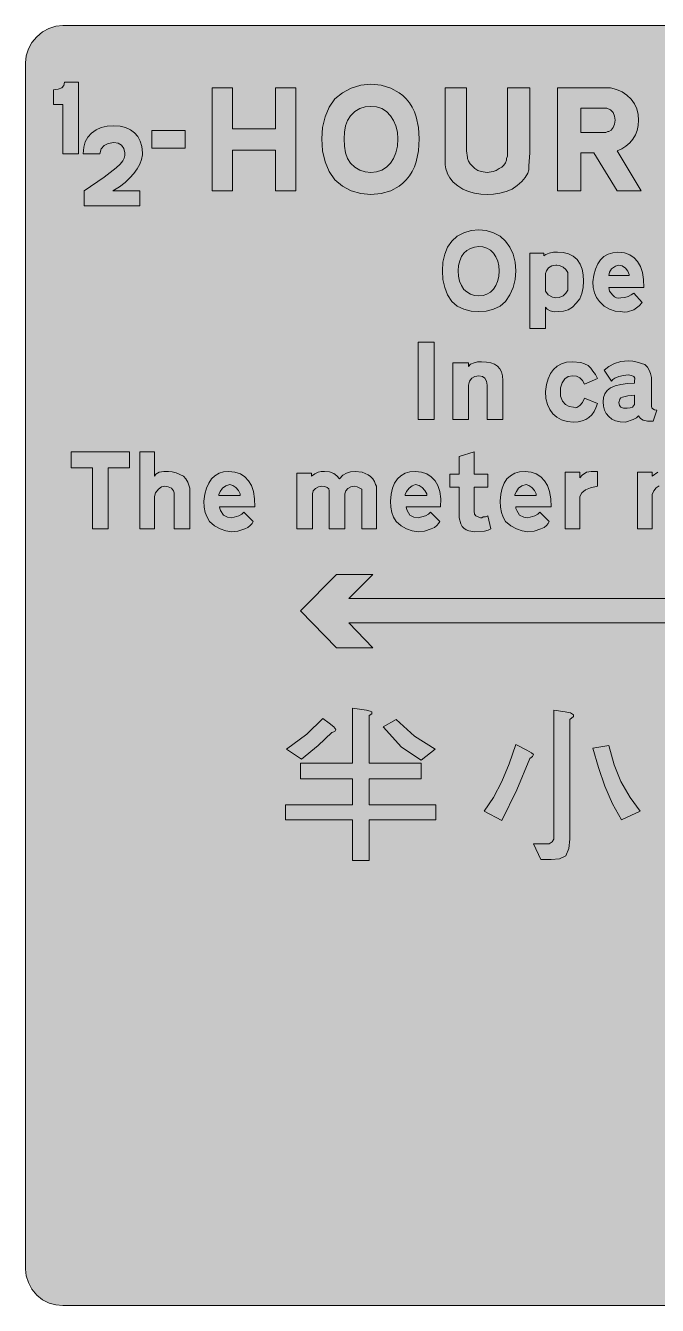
# Model space of a CAD drawing. Header units: metres. Extents: x 10 to 559, y 12 to 260.
# Drawn here: x 10.3 to 132.8, y 11.9 to 259.9 of the extents above; entities that cross this region are included whole.
import ezdxf

# ---------------------------------------------------------------- set-up
doc = ezdxf.new("R2010")
doc.units = ezdxf.units.M
doc.layers.add('FILL_BLACK_000000', color=7, linetype='Continuous', true_color=0x000000)
doc.layers.add('FILL_YELLOW_FFFF00', color=7, linetype='Continuous', true_color=0xffff00)

msp = doc.modelspace()

# ---------------------------------------------------------------- hatches: boundary and pattern name
at = {"layer": 'FILL_BLACK_000000', "true_color": 0x000000}
h = msp.add_hatch(color=7, dxfattribs=at)
h.dxf.hatch_style = 1
h.paths.add_polyline_path([(17.46, 235.08), (17.46, 244.62), (15.66, 244.62), (15.66, 247.5), (16.6, 247.61), (17.28, 247.86), (17.68, 248.33), (17.82, 248.94), (20.52, 248.94), (20.52, 235.08), (17.46, 235.08)])
h = msp.add_hatch(color=7, dxfattribs=at)
h.dxf.hatch_style = 1
h.paths.add_polyline_path([(81.05, 247.81), (82.69, 246.91), (83.41, 246.34), (84.06, 245.7), (84.69, 244.92), (85.21, 244.09), (85.65, 243.19), (86, 242.23), (86.44, 240.18), (86.58, 237.96), (86.44, 235.63), (86, 233.53), (85.65, 232.56), (85.21, 231.66), (84.69, 230.82), (84.06, 230.04), (83.41, 229.4), (82.69, 228.83), (81.05, 227.92), (79.2, 227.36), (77.22, 227.16), (75.24, 227.36), (73.37, 227.92), (71.68, 228.83), (70.2, 230.04), (69.12, 231.66), (68.33, 233.53), (67.85, 235.63), (67.68, 237.96), (67.85, 240.18), (68.33, 242.23), (69.12, 244.09), (70.2, 245.7), (71.68, 246.91), (73.37, 247.81), (75.24, 248.38), (77.22, 248.58), (79.2, 248.38), (81.05, 247.81)])
h.paths.add_polyline_path([(82.06, 240.48), (81.6, 241.55), (81, 242.46), (80.23, 243.27), (79.31, 243.83), (78.29, 244.16), (77.22, 244.26), (76.07, 244.16), (75.04, 243.83), (74.11, 243.27), (73.26, 242.46), (72.68, 241.55), (72.29, 240.48), (72.07, 239.27), (72, 237.96), (72.07, 236.55), (72.29, 235.28), (72.68, 234.19), (73.26, 233.28), (74.11, 232.47), (75.04, 231.91), (76.07, 231.58), (77.22, 231.48), (78.29, 231.58), (79.31, 231.91), (80.23, 232.47), (81, 233.28), (81.6, 234.19), (82.06, 235.28), (82.34, 236.55), (82.44, 237.96), (82.34, 239.27), (82.06, 240.48)], flags=16)
h = msp.add_hatch(color=7, dxfattribs=at)
h.dxf.hatch_style = 1
h.paths.add_polyline_path([(54.54, 239.94), (58.68, 239.94), (58.68, 247.86), (62.64, 247.86), (62.64, 227.88), (58.68, 227.88), (58.68, 235.8), (50.4, 235.8), (50.4, 227.88), (46.44, 227.88), (46.44, 247.86), (50.4, 247.86), (50.4, 239.94), (54.54, 239.94)])
h = msp.add_hatch(color=7, dxfattribs=at)
h.dxf.hatch_style = 1
h.paths.add_polyline_path([(108, 235.53), (108, 235.26), (107.82, 232.74), (107.8, 231.95), (107.64, 231.3), (107.14, 230.49), (106.45, 229.7), (105.59, 228.95), (104.58, 228.24), (103.44, 227.77), (102.22, 227.43), (100.96, 227.23), (99.72, 227.16), (98.51, 227.23), (97.31, 227.43), (96.15, 227.77), (95.04, 228.24), (94.03, 228.84), (93.17, 229.57), (92.48, 230.39), (91.98, 231.3), (91.98, 231.48), (91.73, 232.13), (91.62, 232.92), (91.62, 235.08), (91.62, 247.86), (95.76, 247.86), (95.76, 235.98), (95.76, 235.62), (95.94, 234.36), (95.94, 234.18), (96.14, 233.64), (96.46, 233.12), (97.38, 232.2), (97.95, 231.86), (98.55, 231.64), (99.72, 231.48), (100.89, 231.64), (101.49, 231.86), (102.06, 232.2), (102.56, 232.5), (102.98, 232.87), (103.3, 233.31), (103.5, 233.82), (103.5, 234.18), (103.66, 234.63), (103.68, 235.08), (103.68, 235.44), (103.68, 247.86), (108, 247.86), (108, 235.98), (108, 235.53)])
h = msp.add_hatch(color=7, dxfattribs=at)
h.dxf.hatch_style = 1
h.paths.add_polyline_path([(113.4, 227.88), (113.4, 247.86), (123.66, 247.86), (124.83, 247.56), (125.9, 247.08), (126.84, 246.44), (127.64, 245.65), (128.28, 244.76), (128.75, 243.76), (129.01, 242.69), (129.06, 241.56), (129.04, 240.57), (128.84, 239.62), (128.49, 238.73), (128, 237.91), (127.38, 237.18), (126.66, 236.55), (125.83, 236.02), (124.92, 235.62), (129.6, 227.88), (124.92, 227.88), (120.42, 235.26), (117.9, 235.26), (117.9, 227.88), (113.4, 227.88)])
h.paths.add_polyline_path([(123.12, 239.4), (123.3, 239.4), (123.8, 239.66), (124.2, 240.14), (124.46, 240.79), (124.56, 241.56), (124.46, 242.36), (124.15, 243.07), (123.65, 243.61), (122.94, 243.9), (117.9, 243.9), (117.9, 239.22), (122.76, 239.22), (123.12, 239.4)], flags=16)
h = msp.add_hatch(color=7, dxfattribs=at)
h.dxf.hatch_style = 1
h.paths.add_polyline_path([(32.4, 227.88), (32.4, 225), (21.6, 225), (21.6, 227.88), (25.47, 230.52), (27.85, 232.38), (28.6, 233.09), (29.09, 233.7), (29.39, 234.23), (29.52, 234.72), (29.52, 235.26), (29.28, 236.1), (28.84, 236.72), (28.2, 237.11), (27.36, 237.24), (26.28, 237.1), (25.47, 236.7), (24.93, 236.02), (24.66, 235.08), (21.42, 235.08), (21.52, 236.33), (21.82, 237.4), (22.33, 238.29), (23.04, 239.04), (23.92, 239.72), (24.93, 240.16), (26.08, 240.41), (27.36, 240.48), (28.57, 240.4), (29.65, 240.15), (30.58, 239.73), (31.36, 239.15), (32, 238.41), (32.47, 237.52), (32.79, 236.47), (32.94, 235.26), (32.94, 234.9), (32.74, 233.96), (32.39, 233.04), (31.91, 232.14), (31.27, 231.25), (30.49, 230.39), (29.55, 229.53), (28.45, 228.7), (27.18, 227.88), (32.4, 227.88)])
h = msp.add_hatch(color=7, dxfattribs=at)
h.dxf.hatch_style = 1
h.paths.add_polyline_path([(41.22, 239.58), (41.22, 236.16), (34.74, 236.16), (34.74, 239.58), (41.22, 239.58)])
h = msp.add_hatch(color=7, dxfattribs=at)
h.dxf.hatch_style = 1
h.paths.add_polyline_path([(100.98, 219.78), (102.25, 219.1), (103.32, 218.16), (104.16, 216.98), (104.78, 215.62), (105.17, 214.08), (105.3, 212.4), (105.17, 210.71), (104.78, 209.16), (104.16, 207.74), (103.32, 206.46), (102.25, 205.54), (100.98, 204.93), (99.57, 204.59), (98.1, 204.48), (96.63, 204.59), (95.22, 204.93), (93.95, 205.54), (92.88, 206.46), (92.07, 207.74), (91.51, 209.16), (91.18, 210.71), (91.08, 212.4), (91.18, 214.08), (91.51, 215.62), (92.07, 216.98), (92.88, 218.16), (93.95, 219.1), (95.22, 219.78), (96.63, 220.18), (98.1, 220.32), (99.57, 220.18), (100.98, 219.78)])
h.paths.add_polyline_path([(101.79, 214.24), (101.45, 215.08), (100.98, 215.82), (100.38, 216.4), (99.67, 216.79), (98.9, 217.01), (98.1, 217.08), (97.26, 217), (96.49, 216.75), (95.82, 216.36), (95.24, 215.82), (94.78, 215.15), (94.43, 214.35), (94.21, 213.43), (94.14, 212.4), (94.21, 211.36), (94.41, 210.4), (94.75, 209.54), (95.22, 208.8), (95.82, 208.3), (96.52, 207.9), (97.3, 207.64), (98.1, 207.54), (98.94, 207.62), (99.71, 207.87), (100.38, 208.27), (100.96, 208.82), (101.42, 209.52), (101.77, 210.35), (101.99, 211.31), (102.06, 212.4), (101.99, 213.34), (101.79, 214.24)], flags=16)
h = msp.add_hatch(color=7, dxfattribs=at)
h.dxf.hatch_style = 1
h.paths.add_polyline_path([(118.13, 207.99), (117.68, 206.98), (117, 206.1), (116.26, 205.32), (115.43, 204.82), (114.52, 204.56), (113.58, 204.48), (112.76, 204.47), (111.98, 204.66), (111.38, 204.99), (111.06, 205.38), (111.06, 201.24), (108, 201.24), (108, 215.82), (110.7, 215.82), (110.7, 215.28), (111.11, 215.55), (111.78, 215.82), (112.59, 215.98), (113.4, 216), (114.47, 215.93), (115.49, 215.68), (116.41, 215.24), (117.18, 214.56), (117.76, 213.69), (118.15, 212.69), (118.37, 211.6), (118.44, 210.42), (118.37, 209.14), (118.13, 207.99)])
h.paths.add_polyline_path([(114.48, 207.54), (115, 208.08), (115.38, 208.62), (115.38, 212.04), (115, 212.65), (114.48, 213.12), (113.78, 213.43), (113.22, 213.48), (113.04, 213.48), (112.28, 213.33), (111.65, 212.94), (111.22, 212.42), (111.06, 211.86), (111.06, 208.98), (111.06, 208.44), (111.6, 207.72), (112.39, 207.31), (113.04, 207.18), (113.69, 207.22), (114.48, 207.54)], flags=16)
h = msp.add_hatch(color=7, dxfattribs=at)
h.dxf.hatch_style = 1
h.paths.add_polyline_path([(123.48, 208.44), (124.02, 207.72), (124.42, 207.38), (124.83, 207.18), (125.23, 207.11), (125.64, 207.18), (126.41, 207.24), (127.1, 207.43), (127.69, 207.71), (128.16, 208.08), (129.78, 206.28), (129.24, 205.63), (128.16, 204.84), (126.97, 204.46), (126.31, 204.41), (125.64, 204.48), (124.54, 204.59), (123.43, 204.93), (122.4, 205.54), (121.5, 206.46), (120.92, 207.23), (120.53, 208.15), (120.31, 209.17), (120.24, 210.24), (120.43, 211.57), (120.75, 212.73), (121.18, 213.72), (121.72, 214.54), (122.39, 215.17), (123.18, 215.63), (124.08, 215.91), (125.1, 216), (126.35, 215.87), (127.39, 215.5), (128.24, 214.94), (128.88, 214.2), (129.46, 213.26), (129.85, 212.08), (130.07, 210.71), (130.14, 209.16), (123.3, 209.16), (123.48, 208.44)])
h.paths.add_polyline_path([(127.26, 211.68), (127, 212.34), (126.54, 212.92), (125.94, 213.33), (125.28, 213.48), (124.63, 213.32), (123.84, 212.76), (123.43, 212.13), (123.3, 211.5), (127.26, 211.5), (127.26, 211.68)], flags=16)
h = msp.add_hatch(color=7, dxfattribs=at)
h.dxf.hatch_style = 1
h.paths.add_polyline_path([(89.46, 198.54), (89.46, 183.6), (86.4, 183.6), (86.4, 198.54), (89.46, 198.54)])
h = msp.add_hatch(color=7, dxfattribs=at)
h.dxf.hatch_style = 1
h.paths.add_polyline_path([(99.72, 190.26), (99.62, 191), (99.31, 191.56), (98.81, 191.93), (98.1, 192.06), (97.36, 191.93), (96.77, 191.56), (96.35, 191), (96.12, 190.26), (96.12, 183.6), (93.06, 183.6), (93.06, 194.58), (96.12, 194.58), (96.12, 193.86), (96.52, 194.29), (97.2, 194.58), (97.85, 194.74), (98.64, 194.76), (99.59, 194.71), (100.43, 194.55), (101.14, 194.29), (101.72, 193.9), (102.18, 193.41), (102.51, 192.79), (102.71, 192.04), (102.78, 191.16), (102.78, 183.6), (99.72, 183.6), (99.72, 189.9), (99.72, 189.97), (99.72, 190.08), (99.72, 190.26)])
h = msp.add_hatch(color=7, dxfattribs=at)
h.dxf.hatch_style = 1
h.paths.add_polyline_path([(117.88, 194.6), (118.63, 194.38), (119.34, 194.04), (119.86, 193.5), (120.24, 192.96), (120.76, 192.31), (121.14, 191.52), (118.62, 190.44), (118.25, 191.15), (117.72, 191.65), (117.05, 191.96), (116.28, 192.06), (115.43, 191.9), (114.77, 191.43), (114.28, 190.69), (113.94, 189.72), (113.94, 189), (113.94, 188.28), (113.94, 188.1), (114.38, 187.15), (114.93, 186.48), (115.61, 186.07), (116.46, 185.94), (116.83, 185.87), (117.16, 185.92), (117.72, 186.3), (118.24, 186.88), (118.62, 187.74), (121.14, 186.66), (120.84, 185.83), (120.46, 185.11), (120.01, 184.49), (119.47, 183.98), (118.86, 183.58), (118.15, 183.29), (117.36, 183.12), (116.46, 183.06), (115.25, 183.21), (114.17, 183.53), (113.25, 184.02), (112.48, 184.68), (111.87, 185.51), (111.42, 186.5), (111.15, 187.67), (111.06, 189), (111.25, 190.33), (111.57, 191.49), (112.02, 192.48), (112.59, 193.3), (113.3, 193.93), (114.15, 194.39), (115.14, 194.67), (116.28, 194.76), (117.88, 194.6)])
h = msp.add_hatch(color=7, dxfattribs=at)
h.dxf.hatch_style = 1
h.paths.add_polyline_path([(130.81, 183.26), (129.96, 183.42), (129.44, 183.8), (129.06, 184.32), (128.72, 183.92), (128.07, 183.55), (126.54, 183.06), (125.53, 183.13), (124.65, 183.33), (123.91, 183.67), (123.3, 184.14), (122.83, 184.72), (122.49, 185.38), (122.29, 186.14), (122.22, 187.02), (122.29, 187.87), (122.53, 188.57), (122.98, 189.17), (123.66, 189.72), (124.57, 190.09), (125.66, 190.37), (126.93, 190.56), (128.34, 190.62), (128.34, 190.98), (128.38, 191.56), (128.16, 191.88), (127.75, 192.13), (127.08, 192.24), (126.18, 192.13), (125.28, 191.88), (124.49, 191.56), (124.14, 191.32), (123.84, 190.98), (122.4, 193.14), (123.31, 193.88), (124.4, 194.44), (125.67, 194.81), (127.08, 194.94), (127.99, 194.88), (128.83, 194.71), (130.32, 194.22), (130.8, 193.75), (131.15, 193.16), (131.41, 192.47), (131.58, 191.7), (131.58, 186.12), (131.65, 185.86), (131.85, 185.62), (132.19, 185.46), (132.66, 185.4), (131.94, 183.24), (130.81, 183.26)])
h.paths.add_polyline_path([(125.64, 185.94), (126.2, 185.78), (126.9, 185.76), (127.48, 185.82), (127.89, 185.98), (128.34, 186.48), (128.34, 188.28), (127.03, 188.17), (126, 187.92), (125.66, 187.75), (125.44, 187.51), (125.28, 186.84), (125.39, 186.32), (125.64, 185.94)], flags=16)
h = msp.add_hatch(color=7, dxfattribs=at)
h.dxf.hatch_style = 1
h.paths.add_polyline_path([(26.28, 162.36), (23.22, 162.36), (23.22, 174.24), (19.08, 174.24), (19.08, 177.3), (30.42, 177.3), (30.42, 174.24), (26.28, 174.24), (26.28, 162.36)])
h = msp.add_hatch(color=7, dxfattribs=at)
h.dxf.hatch_style = 1
h.paths.add_polyline_path([(38.68, 173.46), (39.42, 173.27), (40.86, 172.62), (41.34, 172.05), (41.69, 171.45), (42.12, 170.28), (42.12, 162.36), (39.06, 162.36), (39.06, 169.38), (38.93, 169.76), (38.52, 170.28), (37.89, 170.53), (37.26, 170.64), (36.63, 170.5), (36, 170.1), (35.46, 169.38), (35.28, 168.66), (35.28, 162.36), (32.4, 162.36), (32.4, 177.3), (35.28, 177.3), (35.28, 172.62), (35.53, 172.98), (36.18, 173.34), (37.08, 173.5), (37.98, 173.52), (38.68, 173.46)])
h = msp.add_hatch(color=7, dxfattribs=at)
h.dxf.hatch_style = 1
h.paths.add_polyline_path([(99.9, 172.98), (99.9, 170.46), (97.2, 170.46), (97.2, 165.78), (97.31, 165.26), (97.56, 164.88), (98.46, 164.52), (98.73, 164.54), (99, 164.7), (99.45, 164.72), (99.9, 164.88), (100.44, 162.36), (99.94, 162.12), (99.25, 161.95), (97.38, 161.82), (96.17, 161.98), (95.66, 162.2), (95.22, 162.54), (94.88, 162.87), (94.64, 163.33), (94.32, 164.52), (94.32, 170.46), (92.52, 170.46), (92.52, 172.98), (94.32, 172.98), (94.32, 176.4), (97.2, 177.3), (97.2, 172.98), (99.9, 172.98)])
h = msp.add_hatch(color=7, dxfattribs=at)
h.dxf.hatch_style = 1
h.paths.add_polyline_path([(47.9, 166.32), (48.06, 165.96), (48.6, 165.06), (49.41, 164.65), (50.22, 164.52), (51.59, 164.92), (52.17, 165.23), (52.56, 165.6), (54.36, 163.8), (54.16, 163.4), (53.82, 163.01), (53.35, 162.66), (52.74, 162.36), (51.41, 161.95), (50.22, 161.82), (49.11, 162.03), (47.99, 162.4), (46.9, 162.98), (45.9, 163.8), (45.43, 164.65), (45.09, 165.58), (44.89, 166.61), (44.82, 167.76), (45.01, 169.09), (45.33, 170.25), (45.76, 171.24), (46.31, 172.06), (46.97, 172.69), (47.76, 173.15), (48.66, 173.43), (49.68, 173.52), (50.85, 173.39), (51.91, 173.02), (52.79, 172.46), (53.46, 171.72), (54.04, 170.78), (54.43, 169.6), (54.65, 168.23), (54.72, 166.68), (47.88, 166.68), (47.9, 166.32)])
h.paths.add_polyline_path([(51.84, 169.2), (51.56, 169.84), (51.05, 170.37), (50.45, 170.77), (49.86, 171), (49.07, 170.71), (48.42, 170.28), (47.99, 169.65), (47.7, 169.02), (47.7, 168.84), (51.84, 168.84), (51.84, 169.2)], flags=16)
h = msp.add_hatch(color=7, dxfattribs=at)
h.dxf.hatch_style = 1
h.paths.add_polyline_path([(73.32, 170.52), (72.74, 170.19), (72.33, 169.73), (72.18, 169.2), (72.18, 162.36), (69.12, 162.36), (69.12, 169.74), (69.02, 170.11), (68.74, 170.39), (68.28, 170.58), (67.68, 170.64), (67.02, 170.52), (66.44, 170.19), (66.03, 169.73), (65.88, 169.2), (65.88, 162.36), (62.82, 162.36), (62.82, 173.16), (65.7, 173.16), (65.7, 172.62), (66.33, 173.05), (66.96, 173.34), (67.59, 173.5), (68.22, 173.52), (69.2, 173.42), (70, 173.14), (70.62, 172.68), (71.1, 172.08), (71.78, 172.76), (72.5, 173.2), (73.28, 173.45), (74.16, 173.52), (75.54, 173.35), (76.68, 172.87), (77.15, 172.51), (77.55, 172.08), (77.88, 171.57), (78.12, 171), (78.3, 170.64), (78.3, 170.46), (78.3, 170.28), (78.3, 162.36), (75.42, 162.36), (75.42, 169.74), (75.42, 170.1), (75.06, 170.28), (74.52, 170.53), (73.98, 170.64), (73.32, 170.52)])
h = msp.add_hatch(color=7, dxfattribs=at)
h.dxf.hatch_style = 1
h.paths.add_polyline_path([(84.08, 166.32), (84.24, 165.96), (84.78, 165.06), (85.52, 164.65), (86.4, 164.52), (87.77, 164.92), (88.35, 165.23), (88.74, 165.6), (90.54, 163.8), (90.34, 163.4), (90, 163.01), (89.53, 162.66), (88.92, 162.36), (87.59, 161.95), (86.4, 161.82), (85.22, 162.03), (84.1, 162.4), (83.06, 162.98), (82.08, 163.8), (81.61, 164.65), (81.27, 165.58), (81.07, 166.61), (81, 167.76), (81.13, 169.09), (81.4, 170.25), (81.81, 171.24), (82.35, 172.06), (83.02, 172.69), (83.83, 173.15), (84.78, 173.43), (85.86, 173.52), (87.01, 173.39), (88.02, 173.02), (88.9, 172.46), (89.64, 171.72), (90.21, 170.78), (90.58, 169.6), (90.75, 168.23), (90.72, 166.68), (84.06, 166.68), (84.08, 166.32)])
h.paths.add_polyline_path([(88.02, 169.2), (87.66, 169.84), (87.14, 170.37), (86.53, 170.77), (85.86, 171), (85.23, 170.71), (84.6, 170.28), (84.1, 169.65), (83.88, 169.02), (83.88, 168.84), (88.02, 168.84), (88.02, 169.2)], flags=16)
h = msp.add_hatch(color=7, dxfattribs=at)
h.dxf.hatch_style = 1
h.paths.add_polyline_path([(105.32, 166.32), (105.48, 165.96), (106.02, 165.06), (106.83, 164.65), (107.64, 164.52), (109.01, 164.92), (109.59, 165.23), (109.98, 165.6), (111.78, 163.8), (111.58, 163.4), (111.24, 163.01), (110.77, 162.66), (110.16, 162.36), (108.83, 161.95), (107.64, 161.82), (106.53, 162.03), (105.41, 162.4), (104.32, 162.98), (103.32, 163.8), (102.85, 164.65), (102.51, 165.58), (102.31, 166.61), (102.24, 167.76), (102.38, 169.09), (102.65, 170.25), (103.05, 171.24), (103.59, 172.06), (104.27, 172.69), (105.08, 173.15), (106.02, 173.43), (107.1, 173.52), (108.25, 173.39), (109.26, 173.02), (110.14, 172.46), (110.88, 171.72), (111.46, 170.78), (111.85, 169.6), (112.07, 168.23), (112.14, 166.68), (105.3, 166.68), (105.32, 166.32)])
h.paths.add_polyline_path([(109.26, 169.2), (108.9, 169.84), (108.41, 170.37), (107.84, 170.77), (107.28, 171), (106.49, 170.71), (105.84, 170.28), (105.41, 169.65), (105.12, 169.02), (105.12, 168.84), (109.26, 168.84), (109.26, 169.2)], flags=16)
h = msp.add_hatch(color=7, dxfattribs=at)
h.dxf.hatch_style = 1
h.paths.add_polyline_path([(114.84, 173.34), (117.72, 173.34), (117.72, 172.26), (118.15, 172.8), (118.98, 173.34), (119.92, 173.5), (121.14, 173.52), (121.14, 170.64), (119.77, 170.35), (118.8, 169.92), (118.12, 169.36), (117.72, 168.66), (117.72, 162.36), (114.84, 162.36), (114.84, 173.34)])
h = msp.add_hatch(color=7, dxfattribs=at)
h.dxf.hatch_style = 1
h.paths.add_polyline_path([(135.54, 162.36), (135.54, 169.02), (135.34, 169.76), (135, 170.32), (134.53, 170.69), (133.92, 170.82), (133.1, 170.69), (132.5, 170.32), (132.07, 169.76), (131.76, 169.02), (131.76, 162.36), (128.88, 162.36), (128.88, 173.34), (131.76, 173.34), (131.76, 172.62), (132.84, 173.34), (133.56, 173.5), (134.28, 173.52), (135.29, 173.47), (136.14, 173.31), (136.87, 173.05), (137.45, 172.66), (137.91, 172.17), (138.25, 171.55), (138.48, 170.8), (138.6, 169.92), (138.6, 162.36), (135.54, 162.36)])
h = msp.add_hatch(color=7, dxfattribs=at)
h.dxf.hatch_style = 1
h.paths.add_polyline_path([(77.58, 139.32), (70.56, 139.32), (63.54, 146.52), (70.56, 153.54), (77.58, 153.54), (72.9, 148.86), (506.34, 148.86), (506.34, 144.18), (72.9, 144.18), (77.58, 139.32)])
h = msp.add_hatch(color=7, dxfattribs=at)
h.dxf.hatch_style = 1
h.paths.add_polyline_path([(73.62, 127.62), (76.32, 127.26), (77.04, 127.08), (77.4, 126.9), (77.4, 126.54), (76.86, 126.18), (76.86, 117), (86.94, 117), (86.94, 113.94), (76.86, 113.94), (76.86, 108.9), (89.82, 108.9), (89.82, 106.02), (76.86, 106.02), (76.86, 98.1), (73.62, 98.1), (73.62, 106.02), (60.66, 106.02), (60.66, 108.9), (73.62, 108.9), (73.62, 113.94), (63.54, 113.94), (63.54, 117), (73.62, 117), (73.62, 127.62)])
h = msp.add_hatch(color=7, dxfattribs=at)
h.dxf.hatch_style = 1
h.paths.add_polyline_path([(115.92, 126.72), (116.46, 126.36), (116.46, 126), (115.74, 125.46), (115.74, 102.24), (115.56, 100.44), (115.02, 99), (113.76, 98.46), (112.14, 98.28), (110.16, 98.28), (108.72, 101.34), (111.78, 101.34), (112.32, 101.7), (112.68, 102.24), (112.68, 127.26), (114.84, 126.9), (115.92, 126.72)])
h = msp.add_hatch(color=7, dxfattribs=at)
h.dxf.hatch_style = 1
h.paths.add_polyline_path([(70.02, 124.02), (70.38, 123.48), (70.2, 123.12), (69.66, 122.94), (66.96, 120.42), (63.72, 117.72), (60.84, 119.7), (64.8, 122.58), (67.86, 125.64), (69.12, 124.74), (70.02, 124.02)])
h = msp.add_hatch(color=7, dxfattribs=at)
h.dxf.hatch_style = 1
h.paths.add_polyline_path([(85.68, 122.22), (89.64, 119.7), (86.94, 117.54), (83.16, 120.06), (79.56, 124.02), (82.08, 125.46), (85.68, 122.22)])
h = msp.add_hatch(color=7, dxfattribs=at)
h.dxf.hatch_style = 1
h.paths.add_polyline_path([(100.98, 110.34), (102.6, 113.4), (104.04, 116.82), (105.3, 120.6), (107.46, 119.52), (108.36, 118.98), (108.72, 118.62), (108.54, 118.26), (108, 117.9), (105.48, 111.78), (102.6, 105.84), (99.18, 107.64), (100.98, 110.34)])
h = msp.add_hatch(color=7, dxfattribs=at)
h.dxf.hatch_style = 1
h.paths.add_polyline_path([(124.02, 109.08), (122.58, 112.5), (121.32, 116.1), (120.24, 119.88), (123.3, 120.42), (124.38, 116.64), (125.64, 113.4), (127.44, 110.34), (129.42, 107.64), (125.82, 106.02), (124.02, 109.08)])
at = {"layer": 'FILL_YELLOW_FFFF00', "true_color": 0xffff00}
h = msp.add_hatch(color=7, dxfattribs=at)
h.dxf.hatch_style = 1
h.paths.add_polyline_path([(553.87, 259.76), (555.21, 259.31), (556.42, 258.63), (557.46, 257.76), (558.3, 256.72), (558.92, 255.51), (559.31, 254.17), (559.44, 252.72), (559.44, 18.9), (559.4, 17.57), (559.29, 16.95), (559.08, 16.38), (558.41, 15.05), (557.46, 13.86), (556.32, 12.94), (555.08, 12.33), (553.76, 11.99), (552.42, 11.88), (17.46, 11.88), (16.12, 11.99), (14.81, 12.33), (13.56, 12.94), (12.42, 13.86), (11.48, 15.03), (10.8, 16.31), (10.4, 17.63), (10.26, 18.9), (10.26, 252.72), (10.4, 254.07), (10.8, 255.42), (11.48, 256.66), (12.42, 257.76), (13.52, 258.7), (14.76, 259.38), (16.11, 259.78), (17.46, 259.92), (552.42, 259.92), (553.87, 259.76)])

# ---------------------------------------------------------------- linework, layer by layer
at = {"layer": 'FILL_BLACK_000000', "lineweight": 0, "true_color": 0x000000}
for points in [[(17.46, 235.08), (17.46, 244.62), (15.66, 244.62), (15.66, 247.5), (16.6, 247.61), (17.28, 247.86), (17.68, 248.33), (17.82, 248.94), (20.52, 248.94), (20.52, 235.08)], [(81.05, 247.81), (82.69, 246.91), (83.41, 246.34), (84.06, 245.7), (84.69, 244.92), (85.21, 244.09), (85.65, 243.19), (86, 242.23), (86.44, 240.18), (86.58, 237.96), (86.44, 235.63), (86, 233.53), (85.65, 232.56), (85.21, 231.66), (84.69, 230.82), (84.06, 230.04), (83.41, 229.4), (82.69, 228.83), (81.05, 227.92), (79.2, 227.36), (77.22, 227.16), (75.24, 227.36), (73.37, 227.92), (71.68, 228.83), (70.2, 230.04), (69.12, 231.66), (68.33, 233.53), (67.85, 235.63), (67.68, 237.96), (67.85, 240.18), (68.33, 242.23), (69.12, 244.09), (70.2, 245.7), (71.68, 246.91), (73.37, 247.81), (75.24, 248.38), (77.22, 248.58), (79.2, 248.38)], [(54.54, 239.94), (58.68, 239.94), (58.68, 247.86), (62.64, 247.86), (62.64, 227.88), (58.68, 227.88), (58.68, 235.8), (50.4, 235.8), (50.4, 227.88), (46.44, 227.88), (46.44, 247.86), (50.4, 247.86), (50.4, 239.94)], [(108, 235.53), (108, 235.26), (107.82, 232.74), (107.8, 231.95), (107.64, 231.3), (107.14, 230.49), (106.45, 229.7), (105.59, 228.95), (104.58, 228.24), (103.44, 227.77), (102.22, 227.43), (100.96, 227.23), (99.72, 227.16), (98.51, 227.23), (97.31, 227.43), (96.15, 227.77), (95.04, 228.24), (94.03, 228.84), (93.17, 229.57), (92.48, 230.39), (91.98, 231.3), (91.98, 231.48), (91.73, 232.13), (91.62, 232.92), (91.62, 235.08), (91.62, 247.86), (95.76, 247.86), (95.76, 235.98), (95.76, 235.62), (95.94, 234.36), (95.94, 234.18), (96.14, 233.64), (96.46, 233.12), (97.38, 232.2), (97.95, 231.86), (98.55, 231.64), (99.72, 231.48), (100.89, 231.64), (101.49, 231.86), (102.06, 232.2), (102.56, 232.5), (102.98, 232.87), (103.3, 233.31), (103.5, 233.82), (103.5, 234.18), (103.66, 234.63), (103.68, 235.08), (103.68, 235.44), (103.68, 247.86), (108, 247.86), (108, 235.98)], [(113.4, 227.88), (113.4, 247.86), (123.66, 247.86), (124.83, 247.56), (125.9, 247.08), (126.84, 246.44), (127.64, 245.65), (128.28, 244.76), (128.75, 243.76), (129.01, 242.69), (129.06, 241.56), (129.04, 240.57), (128.84, 239.62), (128.49, 238.73), (128, 237.91), (127.38, 237.18), (126.66, 236.55), (125.83, 236.02), (124.92, 235.62), (129.6, 227.88), (124.92, 227.88), (120.42, 235.26), (117.9, 235.26), (117.9, 227.88)], [(82.06, 240.48), (81.6, 241.55), (81, 242.46), (80.23, 243.27), (79.31, 243.83), (78.29, 244.16), (77.22, 244.26), (76.07, 244.16), (75.04, 243.83), (74.11, 243.27), (73.26, 242.46), (72.68, 241.55), (72.29, 240.48), (72.07, 239.27), (72, 237.96), (72.07, 236.55), (72.29, 235.28), (72.68, 234.19), (73.26, 233.28), (74.11, 232.47), (75.04, 231.91), (76.07, 231.58), (77.22, 231.48), (78.29, 231.58), (79.31, 231.91), (80.23, 232.47), (81, 233.28), (81.6, 234.19), (82.06, 235.28), (82.34, 236.55), (82.44, 237.96), (82.34, 239.27)], [(123.12, 239.4), (123.3, 239.4), (123.8, 239.66), (124.2, 240.14), (124.46, 240.79), (124.56, 241.56), (124.46, 242.36), (124.15, 243.07), (123.65, 243.61), (122.94, 243.9), (117.9, 243.9), (117.9, 239.22), (122.76, 239.22)], [(32.4, 227.88), (32.4, 225), (21.6, 225), (21.6, 227.88), (25.47, 230.52), (27.85, 232.38), (28.6, 233.09), (29.09, 233.7), (29.39, 234.23), (29.52, 234.72), (29.52, 235.26), (29.28, 236.1), (28.84, 236.72), (28.2, 237.11), (27.36, 237.24), (26.28, 237.1), (25.47, 236.7), (24.93, 236.02), (24.66, 235.08), (21.42, 235.08), (21.52, 236.33), (21.82, 237.4), (22.33, 238.29), (23.04, 239.04), (23.92, 239.72), (24.93, 240.16), (26.08, 240.41), (27.36, 240.48), (28.57, 240.4), (29.65, 240.15), (30.58, 239.73), (31.36, 239.15), (32, 238.41), (32.47, 237.52), (32.79, 236.47), (32.94, 235.26), (32.94, 234.9), (32.74, 233.96), (32.39, 233.04), (31.91, 232.14), (31.27, 231.25), (30.49, 230.39), (29.55, 229.53), (28.45, 228.7), (27.18, 227.88)], [(41.22, 239.58), (41.22, 236.16), (34.74, 236.16), (34.74, 239.58)], [(100.98, 219.78), (102.25, 219.1), (103.32, 218.16), (104.16, 216.98), (104.78, 215.62), (105.17, 214.08), (105.3, 212.4), (105.17, 210.71), (104.78, 209.16), (104.16, 207.74), (103.32, 206.46), (102.25, 205.54), (100.98, 204.93), (99.57, 204.59), (98.1, 204.48), (96.63, 204.59), (95.22, 204.93), (93.95, 205.54), (92.88, 206.46), (92.07, 207.74), (91.51, 209.16), (91.18, 210.71), (91.08, 212.4), (91.18, 214.08), (91.51, 215.62), (92.07, 216.98), (92.88, 218.16), (93.95, 219.1), (95.22, 219.78), (96.63, 220.18), (98.1, 220.32), (99.57, 220.18)], [(101.79, 214.24), (101.45, 215.08), (100.98, 215.82), (100.38, 216.4), (99.67, 216.79), (98.9, 217.01), (98.1, 217.08), (97.26, 217), (96.49, 216.75), (95.82, 216.36), (95.24, 215.82), (94.78, 215.15), (94.43, 214.35), (94.21, 213.43), (94.14, 212.4), (94.21, 211.36), (94.41, 210.4), (94.75, 209.54), (95.22, 208.8), (95.82, 208.3), (96.52, 207.9), (97.3, 207.64), (98.1, 207.54), (98.94, 207.62), (99.71, 207.87), (100.38, 208.27), (100.96, 208.82), (101.42, 209.52), (101.77, 210.35), (101.99, 211.31), (102.06, 212.4), (101.99, 213.34)], [(118.13, 207.99), (117.68, 206.98), (117, 206.1), (116.26, 205.32), (115.43, 204.82), (114.52, 204.56), (113.58, 204.48), (112.76, 204.47), (111.98, 204.66), (111.38, 204.99), (111.06, 205.38), (111.06, 201.24), (108, 201.24), (108, 215.82), (110.7, 215.82), (110.7, 215.28), (111.11, 215.55), (111.78, 215.82), (112.59, 215.98), (113.4, 216), (114.47, 215.93), (115.49, 215.68), (116.41, 215.24), (117.18, 214.56), (117.76, 213.69), (118.15, 212.69), (118.37, 211.6), (118.44, 210.42), (118.37, 209.14)], [(123.48, 208.44), (124.02, 207.72), (124.42, 207.38), (124.83, 207.18), (125.23, 207.11), (125.64, 207.18), (126.41, 207.24), (127.1, 207.43), (127.69, 207.71), (128.16, 208.08), (129.78, 206.28), (129.24, 205.63), (128.16, 204.84), (126.97, 204.46), (126.31, 204.41), (125.64, 204.48), (124.54, 204.59), (123.43, 204.93), (122.4, 205.54), (121.5, 206.46), (120.92, 207.23), (120.53, 208.15), (120.31, 209.17), (120.24, 210.24), (120.43, 211.57), (120.75, 212.73), (121.18, 213.72), (121.72, 214.54), (122.39, 215.17), (123.18, 215.63), (124.08, 215.91), (125.1, 216), (126.35, 215.87), (127.39, 215.5), (128.24, 214.94), (128.88, 214.2), (129.46, 213.26), (129.85, 212.08), (130.07, 210.71), (130.14, 209.16), (123.3, 209.16)], [(114.48, 207.54), (115, 208.08), (115.38, 208.62), (115.38, 212.04), (115, 212.65), (114.48, 213.12), (113.78, 213.43), (113.22, 213.48), (113.04, 213.48), (112.28, 213.33), (111.65, 212.94), (111.22, 212.42), (111.06, 211.86), (111.06, 208.98), (111.06, 208.44), (111.6, 207.72), (112.39, 207.31), (113.04, 207.18), (113.69, 207.22)], [(127.26, 211.68), (127, 212.34), (126.54, 212.92), (125.94, 213.33), (125.28, 213.48), (124.63, 213.32), (123.84, 212.76), (123.43, 212.13), (123.3, 211.5), (127.26, 211.5)], [(89.46, 198.54), (89.46, 183.6), (86.4, 183.6), (86.4, 198.54)], [(99.72, 190.26), (99.62, 191), (99.31, 191.56), (98.81, 191.93), (98.1, 192.06), (97.36, 191.93), (96.77, 191.56), (96.35, 191), (96.12, 190.26), (96.12, 183.6), (93.06, 183.6), (93.06, 194.58), (96.12, 194.58), (96.12, 193.86), (96.52, 194.29), (97.2, 194.58), (97.85, 194.74), (98.64, 194.76), (99.59, 194.71), (100.43, 194.55), (101.14, 194.29), (101.72, 193.9), (102.18, 193.41), (102.51, 192.79), (102.71, 192.04), (102.78, 191.16), (102.78, 183.6), (99.72, 183.6), (99.72, 189.9), (99.72, 189.97), (99.72, 190.08)], [(117.88, 194.6), (118.63, 194.38), (119.34, 194.04), (119.86, 193.5), (120.24, 192.96), (120.76, 192.31), (121.14, 191.52), (118.62, 190.44), (118.25, 191.15), (117.72, 191.65), (117.05, 191.96), (116.28, 192.06), (115.43, 191.9), (114.77, 191.43), (114.28, 190.69), (113.94, 189.72), (113.94, 189), (113.94, 188.28), (113.94, 188.1), (114.38, 187.15), (114.93, 186.48), (115.61, 186.07), (116.46, 185.94), (116.83, 185.87), (117.16, 185.92), (117.72, 186.3), (118.24, 186.88), (118.62, 187.74), (121.14, 186.66), (120.84, 185.83), (120.46, 185.11), (120.01, 184.49), (119.47, 183.98), (118.86, 183.58), (118.15, 183.29), (117.36, 183.12), (116.46, 183.06), (115.25, 183.21), (114.17, 183.53), (113.25, 184.02), (112.48, 184.68), (111.87, 185.51), (111.42, 186.5), (111.15, 187.67), (111.06, 189), (111.25, 190.33), (111.57, 191.49), (112.02, 192.48), (112.59, 193.3), (113.3, 193.93), (114.15, 194.39), (115.14, 194.67), (116.28, 194.76)], [(130.81, 183.26), (129.96, 183.42), (129.44, 183.8), (129.06, 184.32), (128.72, 183.92), (128.07, 183.55), (126.54, 183.06), (125.53, 183.13), (124.65, 183.33), (123.91, 183.67), (123.3, 184.14), (122.83, 184.72), (122.49, 185.38), (122.29, 186.14), (122.22, 187.02), (122.29, 187.87), (122.53, 188.57), (122.98, 189.17), (123.66, 189.72), (124.57, 190.09), (125.66, 190.37), (126.93, 190.56), (128.34, 190.62), (128.34, 190.98), (128.38, 191.56), (128.16, 191.88), (127.75, 192.13), (127.08, 192.24), (126.18, 192.13), (125.28, 191.88), (124.49, 191.56), (124.14, 191.32), (123.84, 190.98), (122.4, 193.14), (123.31, 193.88), (124.4, 194.44), (125.67, 194.81), (127.08, 194.94), (127.99, 194.88), (128.83, 194.71), (130.32, 194.22), (130.8, 193.75), (131.15, 193.16), (131.41, 192.47), (131.58, 191.7), (131.58, 186.12), (131.65, 185.86), (131.85, 185.62), (132.19, 185.46), (132.66, 185.4), (131.94, 183.24)], [(125.64, 185.94), (126.2, 185.78), (126.9, 185.76), (127.48, 185.82), (127.89, 185.98), (128.34, 186.48), (128.34, 188.28), (127.03, 188.17), (126, 187.92), (125.66, 187.75), (125.44, 187.51), (125.28, 186.84), (125.39, 186.32)], [(26.28, 162.36), (23.22, 162.36), (23.22, 174.24), (19.08, 174.24), (19.08, 177.3), (30.42, 177.3), (30.42, 174.24), (26.28, 174.24)], [(38.68, 173.46), (39.42, 173.27), (40.86, 172.62), (41.34, 172.05), (41.69, 171.45), (42.12, 170.28), (42.12, 162.36), (39.06, 162.36), (39.06, 169.38), (38.93, 169.76), (38.52, 170.28), (37.89, 170.53), (37.26, 170.64), (36.63, 170.5), (36, 170.1), (35.46, 169.38), (35.28, 168.66), (35.28, 162.36), (32.4, 162.36), (32.4, 177.3), (35.28, 177.3), (35.28, 172.62), (35.53, 172.98), (36.18, 173.34), (37.08, 173.5), (37.98, 173.52)], [(99.9, 172.98), (99.9, 170.46), (97.2, 170.46), (97.2, 165.78), (97.31, 165.26), (97.56, 164.88), (98.46, 164.52), (98.73, 164.54), (99, 164.7), (99.45, 164.72), (99.9, 164.88), (100.44, 162.36), (99.94, 162.12), (99.25, 161.95), (97.38, 161.82), (96.17, 161.98), (95.66, 162.2), (95.22, 162.54), (94.88, 162.87), (94.64, 163.33), (94.32, 164.52), (94.32, 170.46), (92.52, 170.46), (92.52, 172.98), (94.32, 172.98), (94.32, 176.4), (97.2, 177.3), (97.2, 172.98)], [(47.9, 166.32), (48.06, 165.96), (48.6, 165.06), (49.41, 164.65), (50.22, 164.52), (51.59, 164.92), (52.17, 165.23), (52.56, 165.6), (54.36, 163.8), (54.16, 163.4), (53.82, 163.01), (53.35, 162.66), (52.74, 162.36), (51.41, 161.95), (50.22, 161.82), (49.11, 162.03), (47.99, 162.4), (46.9, 162.98), (45.9, 163.8), (45.43, 164.65), (45.09, 165.58), (44.89, 166.61), (44.82, 167.76), (45.01, 169.09), (45.33, 170.25), (45.76, 171.24), (46.31, 172.06), (46.97, 172.69), (47.76, 173.15), (48.66, 173.43), (49.68, 173.52), (50.85, 173.39), (51.91, 173.02), (52.79, 172.46), (53.46, 171.72), (54.04, 170.78), (54.43, 169.6), (54.65, 168.23), (54.72, 166.68), (47.88, 166.68)], [(73.32, 170.52), (72.74, 170.19), (72.33, 169.73), (72.18, 169.2), (72.18, 162.36), (69.12, 162.36), (69.12, 169.74), (69.02, 170.11), (68.74, 170.39), (68.28, 170.58), (67.68, 170.64), (67.02, 170.52), (66.44, 170.19), (66.03, 169.73), (65.88, 169.2), (65.88, 162.36), (62.82, 162.36), (62.82, 173.16), (65.7, 173.16), (65.7, 172.62), (66.33, 173.05), (66.96, 173.34), (67.59, 173.5), (68.22, 173.52), (69.2, 173.42), (70, 173.14), (70.62, 172.68), (71.1, 172.08), (71.78, 172.76), (72.5, 173.2), (73.28, 173.45), (74.16, 173.52), (75.54, 173.35), (76.68, 172.87), (77.15, 172.51), (77.55, 172.08), (77.88, 171.57), (78.12, 171), (78.3, 170.64), (78.3, 170.46), (78.3, 170.28), (78.3, 162.36), (75.42, 162.36), (75.42, 169.74), (75.42, 170.1), (75.06, 170.28), (74.52, 170.53), (73.98, 170.64)], [(84.08, 166.32), (84.24, 165.96), (84.78, 165.06), (85.52, 164.65), (86.4, 164.52), (87.77, 164.92), (88.35, 165.23), (88.74, 165.6), (90.54, 163.8), (90.34, 163.4), (90, 163.01), (89.53, 162.66), (88.92, 162.36), (87.59, 161.95), (86.4, 161.82), (85.22, 162.03), (84.1, 162.4), (83.06, 162.98), (82.08, 163.8), (81.61, 164.65), (81.27, 165.58), (81.07, 166.61), (81, 167.76), (81.13, 169.09), (81.4, 170.25), (81.81, 171.24), (82.35, 172.06), (83.02, 172.69), (83.83, 173.15), (84.78, 173.43), (85.86, 173.52), (87.01, 173.39), (88.02, 173.02), (88.9, 172.46), (89.64, 171.72), (90.21, 170.78), (90.58, 169.6), (90.75, 168.23), (90.72, 166.68), (84.06, 166.68)], [(105.32, 166.32), (105.48, 165.96), (106.02, 165.06), (106.83, 164.65), (107.64, 164.52), (109.01, 164.92), (109.59, 165.23), (109.98, 165.6), (111.78, 163.8), (111.58, 163.4), (111.24, 163.01), (110.77, 162.66), (110.16, 162.36), (108.83, 161.95), (107.64, 161.82), (106.53, 162.03), (105.41, 162.4), (104.32, 162.98), (103.32, 163.8), (102.85, 164.65), (102.51, 165.58), (102.31, 166.61), (102.24, 167.76), (102.38, 169.09), (102.65, 170.25), (103.05, 171.24), (103.59, 172.06), (104.27, 172.69), (105.08, 173.15), (106.02, 173.43), (107.1, 173.52), (108.25, 173.39), (109.26, 173.02), (110.14, 172.46), (110.88, 171.72), (111.46, 170.78), (111.85, 169.6), (112.07, 168.23), (112.14, 166.68), (105.3, 166.68)], [(114.84, 173.34), (117.72, 173.34), (117.72, 172.26), (118.15, 172.8), (118.98, 173.34), (119.92, 173.5), (121.14, 173.52), (121.14, 170.64), (119.77, 170.35), (118.8, 169.92), (118.12, 169.36), (117.72, 168.66), (117.72, 162.36), (114.84, 162.36)], [(51.84, 169.2), (51.56, 169.84), (51.05, 170.37), (50.45, 170.77), (49.86, 171), (49.07, 170.71), (48.42, 170.28), (47.99, 169.65), (47.7, 169.02), (47.7, 168.84), (51.84, 168.84)], [(88.02, 169.2), (87.66, 169.84), (87.14, 170.37), (86.53, 170.77), (85.86, 171), (85.23, 170.71), (84.6, 170.28), (84.1, 169.65), (83.88, 169.02), (83.88, 168.84), (88.02, 168.84)], [(109.26, 169.2), (108.9, 169.84), (108.41, 170.37), (107.84, 170.77), (107.28, 171), (106.49, 170.71), (105.84, 170.28), (105.41, 169.65), (105.12, 169.02), (105.12, 168.84), (109.26, 168.84)], [(77.58, 139.32), (70.56, 139.32), (63.54, 146.52), (70.56, 153.54), (77.58, 153.54), (72.9, 148.86), (506.34, 148.86), (506.34, 144.18), (72.9, 144.18)], [(73.62, 127.62), (76.32, 127.26), (77.04, 127.08), (77.4, 126.9), (77.4, 126.54), (76.86, 126.18), (76.86, 117), (86.94, 117), (86.94, 113.94), (76.86, 113.94), (76.86, 108.9), (89.82, 108.9), (89.82, 106.02), (76.86, 106.02), (76.86, 98.1), (73.62, 98.1), (73.62, 106.02), (60.66, 106.02), (60.66, 108.9), (73.62, 108.9), (73.62, 113.94), (63.54, 113.94), (63.54, 117), (73.62, 117)], [(115.92, 126.72), (116.46, 126.36), (116.46, 126), (115.74, 125.46), (115.74, 102.24), (115.56, 100.44), (115.02, 99), (113.76, 98.46), (112.14, 98.28), (110.16, 98.28), (108.72, 101.34), (111.78, 101.34), (112.32, 101.7), (112.68, 102.24), (112.68, 127.26), (114.84, 126.9)], [(70.02, 124.02), (70.38, 123.48), (70.2, 123.12), (69.66, 122.94), (66.96, 120.42), (63.72, 117.72), (60.84, 119.7), (64.8, 122.58), (67.86, 125.64), (69.12, 124.74)], [(85.68, 122.22), (89.64, 119.7), (86.94, 117.54), (83.16, 120.06), (79.56, 124.02), (82.08, 125.46)], [(100.98, 110.34), (102.6, 113.4), (104.04, 116.82), (105.3, 120.6), (107.46, 119.52), (108.36, 118.98), (108.72, 118.62), (108.54, 118.26), (108, 117.9), (105.48, 111.78), (102.6, 105.84), (99.18, 107.64)], [(124.02, 109.08), (122.58, 112.5), (121.32, 116.1), (120.24, 119.88), (123.3, 120.42), (124.38, 116.64), (125.64, 113.4), (127.44, 110.34), (129.42, 107.64), (125.82, 106.02)]]:
    msp.add_lwpolyline(points, close=True, dxfattribs=at)
msp.add_lwpolyline([(133.1, 170.69), (132.5, 170.32), (132.07, 169.76), (131.76, 169.02), (131.76, 162.36), (128.88, 162.36), (128.88, 173.34), (131.76, 173.34), (131.76, 172.62), (132.84, 173.34)], dxfattribs=at)
at = {"layer": 'FILL_YELLOW_FFFF00', "lineweight": 0, "true_color": 0xffff00}
msp.add_lwpolyline([(552.42, 11.88), (17.46, 11.88), (16.12, 11.99), (14.81, 12.33), (13.56, 12.94), (12.42, 13.86), (11.48, 15.03), (10.8, 16.31), (10.4, 17.63), (10.26, 18.9), (10.26, 252.72), (10.4, 254.07), (10.8, 255.42), (11.48, 256.66), (12.42, 257.76), (13.52, 258.7), (14.76, 259.38), (16.11, 259.78), (17.46, 259.92), (552.42, 259.92)], dxfattribs=at)

doc.saveas('drawing.dxf')
